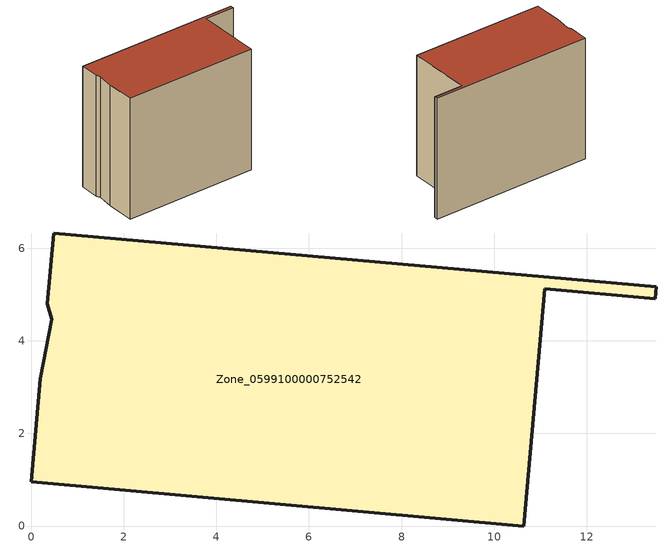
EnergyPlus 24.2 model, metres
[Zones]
Zone_0599100000752542
 floor ground (C_G): 10.63,0 0,0.96 0.2,3.18 0.45,4.47 0.35,4.8 0.48,6.33 13.5,5.16 13.48,4.91 11.09,5.12 z0
 wall outside (C_F): 13.48,4.91 13.5,5.16 0.48,6.33 0.35,4.8 0.45,4.47 0.2,3.18 0,0.96 10.63,0 11.09,5.12 13.48,4.91 z0:9.86
 roof outside (C_R): 0.45,4.47 0.2,3.18 0,0.96 10.63,0 11.09,5.12 13.48,4.91 13.5,5.16 0.48,6.33 0.35,4.8 z9.86
[BUILDING]
Pand.0599100000752542: North Axis=0; Terrain=City; Loads Convergence Tolerance Value=0.04; Temperature Convergence Tolerance Value=0.4; Solar Distribution=FullExterior; Maximum Number of Warmup Days=25; Minimum Number of Warmup Days=1
[Site:Location]
Rotterdam.The.Hague.AP_ZH_NLD Design_Conditions: Latitude=51.96; Longitude=4.45; Time Zone=1; Elevation=-4.5
[SITE:GROUNDTEMPERATURE:BUILDINGSURFACE]
18, 18, 18, 18, 18, 18, 18, 18, 18, 18, 18, 18
[MATERIAL] Thermal Absorptance=0.9; Solar Absorptance=0.7; Visible Absorptance=0.7
Name | Roughness | Thickness | Conductivity | Density | Specific Heat
G.TI.2006-2014 | MediumSmooth | 0.15 | 0.06 | 540 | 1210
F.TI.2006-2014 | Rough | 0.3 | 0.12 | 1920 | 840
R.TI.2006-2014 | MediumRough | 0.2 | 0.08 | 1500 | 1000
[CONSTRUCTION]
C_G: G.TI.2006-2014
C_F: F.TI.2006-2014
C_R: R.TI.2006-2014
[ZONE]
Zone_0599100000752542: Type=1; Multiplier=1; Ceiling Height=Autocalculate; Volume=Autocalculate; Floor Area=autocalculate; Part of Total Floor Area=Yes
[ZONEINFILTRATION:DESIGNFLOWRATE]
Infil_Zone_0599100000752542: Zone or ZoneList or Space or SpaceList=Zone_0599100000752542; Schedule=AlwaysOn; Design Flow Rate Calculation Method=Flow/Area; Flow Rate per Floor Area=0.0015; Constant Term Coefficient=1; Temperature Term Coefficient=0; Velocity Term Coefficient=0; Velocity Squared Term Coefficient=0
[HVACTEMPLATE:ZONE:IDEALLOADSAIRSYSTEM]
Zone_0599100000752542: Maximum Heating Supply Air Temperature=50; Minimum Cooling Supply Air Temperature=13; Maximum Heating Supply Air Humidity Ratio=0.0156; Minimum Cooling Supply Air Humidity Ratio=0.0077; Heating Limit=NoLimit; Cooling Limit=NoLimit; Dehumidification Control Type=ConstantSensibleHeatRatio; Cooling Sensible Heat Ratio=0.7; Dehumidification Setpoint=60; Humidification Control Type=None; Humidification Setpoint=30; Outdoor Air Method=None; Outdoor Air Flow Rate per Person=0.00944; Outdoor Air Flow Rate per Zone Floor Area=0; Outdoor Air Flow Rate per Zone=0; Demand Controlled Ventilation Type=None; Outdoor Air Economizer Type=NoEconomizer; Heat Recovery Type=None; Sensible Heat Recovery Effectiveness=0.7; Latent Heat Recovery Effectiveness=0.65
[ZONECONTROL:THERMOSTAT]
ThermostatControl_Zone_0599100000752542: Zone or ZoneList=Zone_0599100000752542; Control Type Schedule=DualSetpointControlType; Control 1=Thermostat_Zone_0599100000752542; Temperature Difference Between Cutout And Setpoint=0
[THERMOSTATSETPOINT:DUALSETPOINT]
Thermostat_Zone_0599100000752542: Heating Setpoint Temperature Schedule=HeatingSetpoint_Zone_0599100000752542; Cooling Setpoint Temperature Schedule=CoolingSetpoint_Zone_0599100000752542
[SCHEDULE:COMPACT]
HeatingSetpoint_Zone_0599100000752542: Through: 12/31, For: AllDays, Until: 24:00, 21
CoolingSetpoint_Zone_0599100000752542: Through: 12/31, For: AllDays, Until: 24:00, 24
DualSetpointControlType: Through: 12/31, For: AllDays, Until: 24:00, 4
AlwaysOn: Through: 12/31, For: AllDays, Until: 24:00, 1
